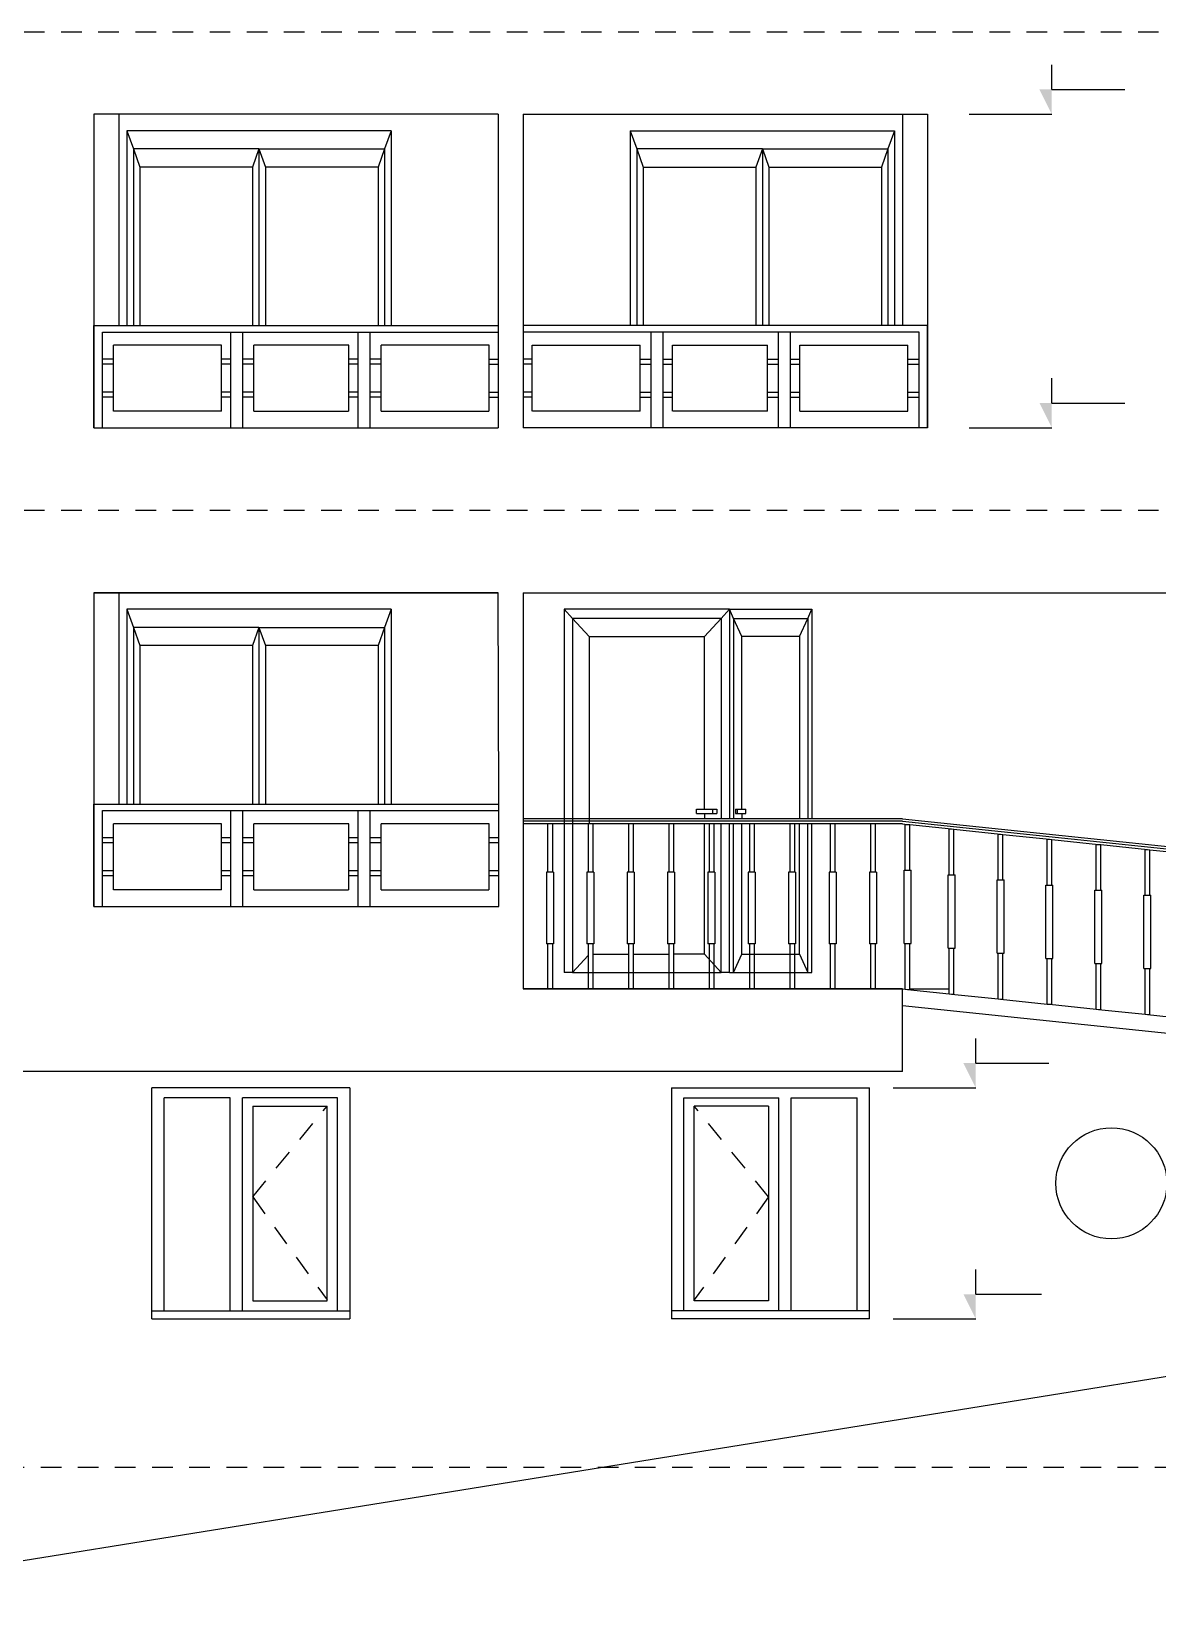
# Model space of a CAD drawing. Header units: metres. Extents: x -220 to 294, y -29 to 18.
# Drawn here: x 143.52 to 150.34, y -5.81 to 3.8 of the extents above; entities that cross this region are included whole.
import ezdxf

# ---------------------------------------------------------------- set-up
doc = ezdxf.new("R2010")
doc.units = ezdxf.units.M
doc.header["$MEASUREMENT"] = 0
doc.linetypes.add('DASHED4', pattern=[0.1875, 0.125, -0.0625])
for name, color, linetype in [('Cember', 7, 'Continuous'), ('Cizgi', 7, 'Continuous'), ('Kesit_Kot', 7, 'Continuous'), ('Standart', 7, 'Continuous')]:
    doc.layers.add(name, color=color, linetype=linetype)

msp = doc.modelspace()

# ---------------------------------------------------------------- hatches: boundary and pattern name
at = {"layer": 'Kesit_Kot', "linetype": 'Continuous', "lineweight": -3}
for points in [[(149.7026, 3.3), (149.6276, 3.45), (149.7026, 3.45)], [(149.7026, 1.4), (149.6276, 1.55), (149.7026, 1.55)], [(149.242, -2.6), (149.167, -2.45), (149.242, -2.45)], [(149.242, -4), (149.167, -3.85), (149.242, -3.85)]]:
    msp.add_hatch(color=216, dxfattribs=at).paths.add_polyline_path(points)

# ---------------------------------------------------------------- linework, layer by layer
at = {"layer": 'Cember', "color": 237, "linetype": 'Continuous', "lineweight": -3}
msp.add_circle((150.0635, -3.178), 0.3365, dxfattribs=at)
at = {"layer": 'Cizgi', "color": 73, "linetype": 'DASHED4', "lineweight": -3}
for points in [[(137.8499, 3.8), (154.9987, 3.8)], [(137.8499, 0.9), (154.9987, 0.9)], [(157.4262, -4.9), (136.0036, -4.9)]]:
    msp.add_lwpolyline(points, dxfattribs=at)
at = {"layer": 'Cizgi', "color": 108, "linetype": 'Continuous', "lineweight": -3}
for points in [[(144.0487, 3.3), (143.8987, 3.3)], [(143.8987, 3.3), (143.8987, 1.4)], [(146.3487, 3.3), (144.0487, 3.3)], [(146.3487, 3.3), (146.3487, 1.4)], [(146.4987, 3.3), (148.7987, 3.3)], [(146.4987, 3.3), (146.4987, 1.4)], [(148.9487, 3.3), (148.9487, 1.4)], [(143.8987, 1.4), (143.8987, 2.02)], [(143.8987, 2.02), (146.3487, 2.02)], [(148.9487, 2.02), (146.4987, 2.02)], [(148.9487, 1.4), (148.9487, 2.02)], [(143.9495, 1.4), (143.9495, 1.98)], [(143.9495, 1.98), (146.3487, 1.98)], [(144.7289, 1.4), (144.7289, 1.98)], [(144.8008, 1.4), (144.8008, 1.98)], [(145.5002, 1.4), (145.5002, 1.98)], [(145.5721, 1.4), (145.5721, 1.98)], [(148.8979, 1.98), (146.4987, 1.98)], [(147.2753, 1.4), (147.2753, 1.98)], [(147.3472, 1.4), (147.3472, 1.98)], [(148.0466, 1.4), (148.0466, 1.98)], [(148.1185, 1.4), (148.1185, 1.98)], [(148.8979, 1.4), (148.8979, 1.98)], [(144.017, 1.5), (144.017, 1.9)], [(148.8304, 1.5), (148.8304, 1.9)], [(144.017, 1.815), (143.9495, 1.815)], [(144.017, 1.785), (143.9495, 1.785)], [(144.7289, 1.815), (144.6717, 1.815)], [(144.7289, 1.785), (144.6717, 1.785)], [(144.8683, 1.815), (144.8008, 1.815)], [(144.8683, 1.785), (144.8008, 1.785)], [(145.5002, 1.815), (145.4429, 1.815)], [(145.5002, 1.785), (145.4429, 1.785)], [(145.6396, 1.815), (145.5721, 1.815)], [(145.6396, 1.785), (145.5721, 1.785)], [(146.2942, 1.815), (146.3487, 1.815)], [(146.2942, 1.785), (146.3487, 1.785)], [(146.5532, 1.815), (146.4987, 1.815)], [(146.5532, 1.785), (146.4987, 1.785)], [(147.2078, 1.815), (147.2753, 1.815)], [(147.2078, 1.785), (147.2753, 1.785)], [(147.3472, 1.815), (147.4045, 1.815)], [(147.3472, 1.785), (147.4045, 1.785)], [(147.9791, 1.815), (148.0466, 1.815)], [(147.9791, 1.785), (148.0466, 1.785)], [(148.1185, 1.815), (148.1758, 1.815)], [(148.1185, 1.785), (148.1758, 1.785)], [(148.8304, 1.815), (148.8979, 1.815)], [(148.8304, 1.785), (148.8979, 1.785)], [(144.017, 1.615), (143.9495, 1.615)], [(144.017, 1.585), (143.9495, 1.585)], [(144.7289, 1.615), (144.6717, 1.615)], [(144.7289, 1.585), (144.6717, 1.585)], [(144.8683, 1.615), (144.8008, 1.615)], [(144.8683, 1.585), (144.8008, 1.585)], [(145.5002, 1.615), (145.4429, 1.615)], [(145.5002, 1.585), (145.4429, 1.585)], [(145.6396, 1.615), (145.5721, 1.615)], [(145.6396, 1.585), (145.5721, 1.585)], [(146.2942, 1.615), (146.3487, 1.615)], [(146.2942, 1.585), (146.3487, 1.585)], [(146.5532, 1.615), (146.4987, 1.615)], [(146.5532, 1.585), (146.4987, 1.585)], [(147.2078, 1.615), (147.2753, 1.615)], [(147.2078, 1.585), (147.2753, 1.585)], [(147.3472, 1.615), (147.4045, 1.615)], [(147.3472, 1.585), (147.4045, 1.585)], [(147.9791, 1.615), (148.0466, 1.615)], [(147.9791, 1.585), (148.0466, 1.585)], [(148.1185, 1.615), (148.1758, 1.615)], [(148.1185, 1.585), (148.1758, 1.585)], [(148.8304, 1.615), (148.8979, 1.615)], [(148.8304, 1.585), (148.8979, 1.585)], [(143.8987, 1.4), (146.3487, 1.4)], [(148.9487, 1.4), (146.4987, 1.4)], [(143.8987, 0.4), (143.8987, -1.5)], [(144.0487, 0.4), (146.3487, 0.4)], [(146.3487, 0.4), (144.0487, 0.4)], [(146.3515, -0.88), (146.3487, 0.4)], [(146.4987, 0.4), (153.4987, 0.4)], [(146.4987, 0.4), (146.4987, -2)], [(143.8987, -1.5), (143.8987, -0.88)], [(143.8987, -0.88), (146.3515, -0.88)], [(143.9495, -1.5), (143.9495, -0.92)], [(143.9495, -0.92), (146.3515, -0.92)], [(144.7289, -1.5), (144.7289, -0.92)], [(144.8008, -1.5), (144.8008, -0.92)], [(145.5002, -1.5), (145.5002, -0.92)], [(145.5721, -1.5), (145.5721, -0.92)], [(146.3515, -1.5), (146.3515, -0.88)], [(144.017, -1.4), (144.017, -1)], [(144.6717, -1), (144.017, -1)], [(148.7987, -0.9687), (146.4987, -0.9687)], [(148.7987, -0.9844), (146.4987, -0.9844)], [(148.7987, -1), (146.4987, -1)], [(146.6478, -1), (146.6478, -1.2922)], [(146.6761, -1), (146.6761, -1.2922)], [(146.8924, -1), (146.8924, -1.2922)], [(146.9206, -1), (146.9206, -1.2922)], [(147.1369, -1), (147.1369, -1.2922)], [(147.1652, -1), (147.1652, -1.2922)], [(147.3814, -1), (147.3814, -1.2922)], [(147.4097, -1), (147.4097, -1.2922)], [(147.626, -1), (147.626, -1.2922)], [(147.6543, -1), (147.6543, -1.2922)], [(147.8705, -1), (147.8705, -1.2922)], [(147.8988, -1), (147.8988, -1.2922)], [(148.1151, -1), (148.1151, -1.2922)], [(148.1434, -1), (148.1434, -1.2922)], [(148.3596, -1), (148.3596, -1.2922)], [(148.3879, -1), (148.3879, -1.2922)], [(148.6042, -1), (148.6042, -1.2922)], [(148.6325, -1), (148.6325, -1.2922)], [(148.7987, -0.9687), (153.4987, -1.4606)], [(148.7987, -0.9844), (157.3987, -1.8844)], [(148.7987, -1), (148.8285, -1.0031)], [(148.8144, -1.2809), (148.8144, -1.0031)], [(148.8144, -1.0031), (148.8285, -1.0031)], [(148.8285, -1.0031), (148.8427, -1.0046)], [(148.8427, -1.2809), (148.8427, -1.0046)], [(148.8427, -1.0046), (149.0953, -1.031)], [(149.0811, -1.3088), (149.0811, -1.031)], [(149.0811, -1.031), (149.0953, -1.031)], [(149.0953, -1.031), (149.1094, -1.0325)], [(149.1094, -1.3088), (149.1094, -1.0325)], [(149.1094, -1.0325), (149.3918, -1.0621)], [(144.017, -1.085), (143.9495, -1.085)], [(144.017, -1.115), (143.9495, -1.115)], [(144.7289, -1.085), (144.6717, -1.085)], [(144.7289, -1.115), (144.6717, -1.115)], [(144.8683, -1.085), (144.8008, -1.085)], [(144.8683, -1.115), (144.8008, -1.115)], [(145.5002, -1.085), (145.4429, -1.085)], [(145.5002, -1.115), (145.4429, -1.115)], [(145.6396, -1.085), (145.5721, -1.085)], [(145.6396, -1.115), (145.5721, -1.115)], [(146.3515, -1.085), (146.2942, -1.085)], [(146.3515, -1.115), (146.2942, -1.115)], [(149.3777, -1.3398), (149.3777, -1.0621)], [(149.3777, -1.0621), (149.3918, -1.0621)], [(149.3918, -1.0621), (149.406, -1.0635)], [(149.406, -1.3398), (149.406, -1.0635)], [(149.406, -1.0635), (149.6884, -1.0931)], [(149.6742, -1.3709), (149.6742, -1.0931)], [(149.6742, -1.0931), (149.6884, -1.0931)], [(149.6884, -1.0931), (149.7025, -1.0946)], [(149.7025, -1.3709), (149.7025, -1.0946)], [(149.7025, -1.0946), (149.9849, -1.1241)], [(149.9708, -1.4019), (149.9708, -1.1241)], [(149.9708, -1.1241), (149.9849, -1.1241)], [(149.9849, -1.1241), (149.9991, -1.1256)], [(149.9991, -1.4019), (149.9991, -1.1256)], [(149.9991, -1.1256), (150.2815, -1.1552)], [(150.2673, -1.433), (150.2673, -1.1552)], [(150.2673, -1.1552), (150.2815, -1.1552)], [(150.2815, -1.1552), (150.2956, -1.1567)], [(150.2956, -1.433), (150.2956, -1.1567)], [(150.2956, -1.1567), (150.578, -1.1862)], [(144.017, -1.285), (143.9495, -1.285)], [(144.017, -1.315), (143.9495, -1.315)], [(144.7289, -1.285), (144.6717, -1.285)], [(144.7289, -1.315), (144.6717, -1.315)], [(144.8683, -1.285), (144.8008, -1.285)], [(144.8683, -1.315), (144.8008, -1.315)], [(145.5002, -1.285), (145.4429, -1.285)], [(145.5002, -1.315), (145.4429, -1.315)], [(145.6396, -1.285), (145.5721, -1.285)], [(145.6396, -1.315), (145.5721, -1.315)], [(146.3515, -1.285), (146.2942, -1.285)], [(146.3515, -1.315), (146.2942, -1.315)], [(146.6832, -1.2922), (146.6407, -1.2922)], [(146.6407, -1.2922), (146.6407, -1.7278)], [(146.6832, -1.2922), (146.6832, -1.7278)], [(146.9277, -1.2922), (146.8853, -1.2922)], [(146.8853, -1.2922), (146.8853, -1.7278)], [(146.9277, -1.2922), (146.9277, -1.7278)], [(147.1723, -1.2922), (147.1298, -1.2922)], [(147.1298, -1.2922), (147.1298, -1.7278)], [(147.1723, -1.2922), (147.1723, -1.7278)], [(147.4168, -1.2922), (147.3744, -1.2922)], [(147.3744, -1.2922), (147.3744, -1.7278)], [(147.4168, -1.2922), (147.4168, -1.7278)], [(147.6613, -1.2922), (147.6189, -1.2922)], [(147.6189, -1.2922), (147.6189, -1.7278)], [(147.6613, -1.2922), (147.6613, -1.7278)], [(147.9059, -1.2922), (147.8635, -1.2922)], [(147.8635, -1.2922), (147.8635, -1.7278)], [(147.9059, -1.2922), (147.9059, -1.7278)], [(148.1504, -1.2922), (148.108, -1.2922)], [(148.108, -1.2922), (148.108, -1.7278)], [(148.1504, -1.2922), (148.1504, -1.7278)], [(148.395, -1.2922), (148.3526, -1.2922)], [(148.3526, -1.2922), (148.3526, -1.7278)], [(148.395, -1.2922), (148.395, -1.7278)], [(148.6395, -1.2922), (148.5971, -1.2922)], [(148.5971, -1.2922), (148.5971, -1.7278)], [(148.6395, -1.2922), (148.6395, -1.7278)], [(148.8073, -1.7253), (148.8073, -1.2809)], [(148.8073, -1.2809), (148.8144, -1.2809)], [(148.8144, -1.2809), (148.8427, -1.2809)], [(148.8427, -1.2809), (148.8498, -1.2809)], [(148.8498, -1.7253), (148.8498, -1.2809)], [(149.074, -1.7533), (149.074, -1.3088)], [(149.074, -1.3088), (149.0811, -1.3088)], [(149.0811, -1.3088), (149.1094, -1.3088)], [(149.1094, -1.3088), (149.1165, -1.3088)], [(149.1165, -1.7533), (149.1165, -1.3088)], [(149.3706, -1.7843), (149.3706, -1.3398)], [(149.3706, -1.3398), (149.3777, -1.3398)], [(149.3777, -1.3398), (149.406, -1.3398)], [(149.406, -1.3398), (149.413, -1.3398)], [(149.413, -1.7843), (149.413, -1.3398)], [(149.6671, -1.8153), (149.6671, -1.3709)], [(149.6671, -1.3709), (149.6742, -1.3709)], [(149.6742, -1.3709), (149.7025, -1.3709)], [(149.7025, -1.3709), (149.7096, -1.3709)], [(149.7096, -1.8153), (149.7096, -1.3709)], [(149.9637, -1.8464), (149.9637, -1.4019)], [(149.9637, -1.4019), (149.9708, -1.4019)], [(149.9708, -1.4019), (149.9991, -1.4019)], [(149.9991, -1.4019), (150.0061, -1.4019)], [(150.0061, -1.8464), (150.0061, -1.4019)], [(150.2603, -1.8774), (150.2603, -1.433)], [(150.2603, -1.433), (150.2673, -1.433)], [(150.2673, -1.433), (150.2956, -1.433)], [(150.3027, -1.8774), (150.3027, -1.433)], [(143.8987, -1.5), (146.3515, -1.5)], [(146.6832, -1.7278), (146.6407, -1.7278)], [(146.6478, -1.7278), (146.6478, -2)], [(146.6761, -1.7278), (146.6761, -2)], [(146.9277, -1.7278), (146.8853, -1.7278)], [(146.8924, -1.7278), (146.8924, -2)], [(146.9206, -1.7278), (146.9206, -2)], [(147.1723, -1.7278), (147.1298, -1.7278)], [(147.1369, -1.7278), (147.1369, -2)], [(147.1652, -1.7278), (147.1652, -2)], [(147.4168, -1.7278), (147.3744, -1.7278)], [(147.3814, -1.7278), (147.3814, -2)], [(147.4097, -1.7278), (147.4097, -2)], [(147.6613, -1.7278), (147.6189, -1.7278)], [(147.626, -1.7278), (147.626, -2)], [(147.6543, -1.7278), (147.6543, -2)], [(147.9059, -1.7278), (147.8635, -1.7278)], [(147.8705, -1.7278), (147.8705, -2)], [(147.8988, -1.7278), (147.8988, -2)], [(148.1504, -1.7278), (148.108, -1.7278)], [(148.1151, -1.7278), (148.1151, -2)], [(148.1434, -1.7278), (148.1434, -2)], [(148.395, -1.7278), (148.3526, -1.7278)], [(148.3596, -1.7278), (148.3596, -2)], [(148.3879, -1.7278), (148.3879, -2)], [(148.6395, -1.7278), (148.5971, -1.7278)], [(148.6042, -1.7278), (148.6042, -2)], [(148.6325, -1.7278), (148.6325, -2)], [(148.8073, -1.7253), (148.8144, -1.7253)], [(148.8144, -2.0016), (148.8144, -1.7253)], [(148.8144, -1.7253), (148.8427, -1.7253)], [(148.8427, -2), (148.8427, -1.7253)], [(148.8427, -1.7253), (148.8498, -1.7253)], [(149.074, -1.7533), (149.0811, -1.7533)], [(149.0811, -2), (149.0811, -1.7533)], [(149.0811, -1.7533), (149.1094, -1.7533)], [(149.1094, -2.031), (149.1094, -1.7533)], [(149.1094, -1.7533), (149.1165, -1.7533)], [(149.3706, -1.7843), (149.3777, -1.7843)], [(149.3777, -2.0606), (149.3777, -1.7843)], [(149.3777, -1.7843), (149.406, -1.7843)], [(149.406, -2.0621), (149.406, -1.7843)], [(149.406, -1.7843), (149.413, -1.7843)], [(149.6671, -1.8153), (149.6742, -1.8153)], [(149.6742, -2.0916), (149.6742, -1.8153)], [(149.6742, -1.8153), (149.7025, -1.8153)], [(149.7025, -2.0931), (149.7025, -1.8153)], [(149.7025, -1.8153), (149.7096, -1.8153)], [(149.9637, -1.8464), (149.9708, -1.8464)], [(149.9708, -2.1227), (149.9708, -1.8464)], [(149.9708, -1.8464), (149.9991, -1.8464)], [(149.9991, -2.1241), (149.9991, -1.8464)], [(149.9991, -1.8464), (150.0061, -1.8464)], [(150.2603, -1.8774), (150.2673, -1.8774)], [(150.2673, -2.1537), (150.2673, -1.8774)], [(150.2673, -1.8774), (150.2956, -1.8774)], [(150.2956, -2.1552), (150.2956, -1.8774)], [(150.2956, -1.8774), (150.3027, -1.8774)], [(148.7987, -2), (148.8144, -2.0016)], [(148.8144, -2.0016), (148.8285, -2.0031)], [(148.8285, -2.0031), (148.8427, -2.0031)], [(148.8285, -2.0031), (149.0811, -2.0296)], [(148.8427, -2.0031), (148.8427, -2)], [(148.8427, -2), (149.0811, -2)], [(149.0811, -2.0296), (149.0811, -2)], [(148.7987, -2.1), (153.4987, -2.5919)], [(149.0811, -2.0296), (149.0953, -2.031)], [(149.0953, -2.031), (149.3777, -2.0606)], [(149.0953, -2.031), (149.1094, -2.031)], [(149.3777, -2.0606), (149.3918, -2.0621)], [(149.3918, -2.0621), (149.406, -2.0621)], [(149.3918, -2.0621), (149.6742, -2.0916)], [(149.6742, -2.0916), (149.6884, -2.0931)], [(149.6884, -2.0931), (149.9708, -2.1227)], [(149.6884, -2.0931), (149.7025, -2.0931)], [(149.9708, -2.1227), (149.9849, -2.1241)], [(149.9849, -2.1241), (149.9991, -2.1241)], [(149.9849, -2.1241), (150.2673, -2.1537)], [(150.2673, -2.1537), (150.2815, -2.1552)], [(150.2815, -2.1552), (150.5639, -2.1847)], [(150.2815, -2.1552), (150.2956, -2.1552)], [(148.7987, -2.5), (137.8499, -2.5)]]:
    msp.add_lwpolyline(points, dxfattribs=at)
at = {"layer": 'Cizgi', "color": 118, "linetype": 'Continuous', "lineweight": -3}
for points in [[(144.0487, 3.3), (144.0487, 2.02)], [(148.7987, 3.3), (148.7987, 2.02)], [(143.8987, 0.4), (144.0487, 0.4)], [(144.0487, 0.4), (144.0487, -0.88)], [(144.0487, 0.4), (144.0487, -0.88)], [(148.7298, -2), (146.4987, -2)], [(148.7298, -2), (148.7987, -2)]]:
    msp.add_lwpolyline(points, dxfattribs=at)
at = {"layer": 'Cizgi', "color": 7, "linetype": 'Continuous', "lineweight": -3}
for points in [[(148.7987, 3.3), (148.9487, 3.3)], [(144.0487, 0.4), (143.8987, 0.4)], [(148.7987, -2), (146.4987, -2)]]:
    msp.add_lwpolyline(points, dxfattribs=at)
at = {"layer": 'Cizgi', "color": 98, "linetype": 'Continuous', "lineweight": -3}
for points in [[(144.0987, 3.2), (144.1377, 3.09)], [(145.6987, 3.2), (144.0987, 3.2)], [(144.0987, 3.2), (144.0987, 2.02)], [(145.6987, 3.2), (145.6597, 3.09)], [(145.6987, 3.2), (145.6987, 2.02)], [(147.1487, 3.2), (147.1877, 3.09)], [(147.1487, 3.2), (148.7487, 3.2)], [(147.1487, 3.2), (147.1487, 2.02)], [(148.7487, 3.2), (148.7097, 3.09)], [(148.7487, 3.2), (148.7487, 2.02)], [(144.8987, 3.09), (144.1377, 3.09)], [(144.1377, 3.09), (144.1768, 2.98)], [(144.1377, 3.09), (144.1377, 2.02)], [(144.8987, 3.09), (144.8597, 2.98)], [(144.8987, 3.09), (145.6597, 3.09)], [(144.8987, 3.09), (144.9377, 2.98)], [(144.8987, 3.09), (144.8987, 2.02)], [(145.6597, 3.09), (145.6207, 2.98)], [(145.6597, 3.09), (145.6597, 2.02)], [(147.1877, 3.09), (147.2268, 2.98)], [(147.9487, 3.09), (147.1877, 3.09)], [(147.1877, 3.09), (147.1877, 2.02)], [(147.9487, 3.09), (147.9097, 2.98)], [(147.9487, 3.09), (148.7097, 3.09)], [(147.9487, 3.09), (147.9877, 2.98)], [(147.9487, 3.09), (147.9487, 2.02)], [(148.7097, 3.09), (148.6707, 2.98)], [(148.7097, 3.09), (148.7097, 2.02)], [(144.8597, 2.98), (144.1768, 2.98)], [(144.1768, 2.98), (144.1768, 2.02)], [(144.8597, 2.98), (144.8597, 2.02)], [(145.6207, 2.98), (144.9377, 2.98)], [(144.9377, 2.98), (144.9377, 2.02)], [(145.6207, 2.98), (145.6207, 2.02)], [(147.2268, 2.98), (147.9097, 2.98)], [(147.2268, 2.98), (147.2268, 2.02)], [(147.9097, 2.98), (147.9097, 2.02)], [(147.9877, 2.98), (148.6707, 2.98)], [(147.9877, 2.98), (147.9877, 2.02)], [(148.6707, 2.98), (148.6707, 2.02)], [(144.6717, 1.9), (144.017, 1.9)], [(144.6717, 1.5), (144.6717, 1.9)], [(144.8683, 1.5), (144.8683, 1.9)], [(145.4429, 1.9), (144.8683, 1.9)], [(145.4429, 1.5), (145.4429, 1.9)], [(145.6396, 1.5), (145.6396, 1.9)], [(146.2942, 1.9), (145.6396, 1.9)], [(146.2942, 1.5), (146.2942, 1.9)], [(146.5532, 1.9), (147.2078, 1.9)], [(146.5532, 1.5), (146.5532, 1.9)], [(147.2078, 1.5), (147.2078, 1.9)], [(147.4045, 1.9), (147.9791, 1.9)], [(147.4045, 1.5), (147.4045, 1.9)], [(147.9791, 1.5), (147.9791, 1.9)], [(148.1758, 1.9), (148.8304, 1.9)], [(148.1758, 1.5), (148.1758, 1.9)], [(144.6717, 1.5), (144.017, 1.5)], [(144.8683, 1.5), (145.4404, 1.5)], [(145.6396, 1.5), (146.2917, 1.5)], [(147.2078, 1.5), (146.5558, 1.5)], [(147.9791, 1.5), (147.407, 1.5)], [(148.1758, 1.5), (148.8304, 1.5)], [(144.0987, 0.3), (144.1377, 0.19)], [(145.6987, 0.3), (144.0987, 0.3)], [(144.0987, 0.3), (144.0987, -0.88)], [(145.6987, 0.3), (145.6597, 0.19)], [(145.6987, 0.3), (145.6987, -0.88)], [(146.7487, 0.3), (146.7487, -1.9)], [(146.7987, 0.245), (146.7487, 0.3)], [(147.7487, 0.3), (146.7487, 0.3)], [(147.6987, 0.245), (147.7487, 0.3)], [(147.7487, 0.3), (148.2487, 0.3)], [(147.7737, 0.245), (147.7487, 0.3)], [(147.7487, 0.3), (147.7487, -0.9687)], [(148.2237, 0.245), (148.2487, 0.3)], [(148.2487, 0.3), (148.2487, -0.9687)], [(146.7987, 0.245), (146.7987, -1.9)], [(147.6987, 0.245), (146.7987, 0.245)], [(146.8987, 0.135), (146.7987, 0.245)], [(147.5987, 0.135), (147.6987, 0.245)], [(147.6987, 0.245), (147.6987, -0.9687)], [(147.7737, 0.245), (148.2237, 0.245)], [(147.8237, 0.135), (147.7737, 0.245)], [(147.7737, 0.245), (147.7737, -0.9687)], [(148.1737, 0.135), (148.2237, 0.245)], [(148.2237, 0.245), (148.2237, -0.9687)], [(144.8987, 0.19), (144.1377, 0.19)], [(144.1377, 0.19), (144.1768, 0.08)], [(144.1377, 0.19), (144.1377, -0.88)], [(144.8987, 0.19), (144.8597, 0.08)], [(144.8987, 0.19), (145.6597, 0.19)], [(144.8987, 0.19), (144.9377, 0.08)], [(144.8987, 0.19), (144.8987, -0.88)], [(145.6597, 0.19), (145.6207, 0.08)], [(145.6597, 0.19), (145.6597, -0.88)], [(146.8987, 0.135), (147.5987, 0.135)], [(146.8987, 0.135), (146.8987, -1)], [(147.5987, -0.91), (147.5987, 0.135)], [(147.8237, -0.91), (147.8237, 0.135)], [(148.1737, 0.135), (147.8237, 0.135)], [(148.1737, 0.135), (148.1737, -0.9687)], [(144.8597, 0.08), (144.1768, 0.08)], [(144.1768, 0.08), (144.1768, -0.88)], [(144.8597, 0.08), (144.8597, -0.88)], [(145.6207, 0.08), (144.9377, 0.08)], [(144.9377, 0.08), (144.9377, -0.88)], [(145.6207, 0.08), (145.6207, -0.88)], [(147.5487, -0.9375), (147.5487, -0.91)], [(147.5487, -0.91), (147.5987, -0.91)], [(147.5487, -0.9375), (147.5987, -0.9375)], [(147.5987, -0.91), (147.6487, -0.91)], [(147.5987, -0.9375), (147.6487, -0.9375)], [(147.5987, -0.9375), (147.5987, -0.9687)], [(147.6487, -0.9375), (147.6487, -0.91)], [(147.6487, -0.91), (147.6737, -0.91)], [(147.6487, -0.9375), (147.6737, -0.9375)], [(147.6737, -0.91), (147.6737, -0.9375)], [(147.7862, -0.91), (147.7862, -0.9375)], [(147.7862, -0.91), (147.7987, -0.91)], [(147.7862, -0.9375), (147.7987, -0.9375)], [(147.7987, -0.9375), (147.7987, -0.91)], [(147.7987, -0.91), (147.8237, -0.91)], [(147.7987, -0.9375), (147.8237, -0.9375)], [(147.8237, -0.91), (147.8487, -0.91)], [(147.8237, -0.9375), (147.8487, -0.9375)], [(147.8237, -0.9375), (147.8237, -0.9687)], [(147.8487, -0.9375), (147.8487, -0.91)], [(144.6717, -1.4), (144.6717, -1)], [(144.8683, -1.4), (144.8683, -1)], [(145.4429, -1), (144.8683, -1)], [(145.4429, -1.4), (145.4429, -1)], [(145.6396, -1.4), (145.6396, -1)], [(146.2942, -1), (145.6396, -1)], [(146.2942, -1.4), (146.2942, -1)], [(147.5987, -1.79), (147.5987, -1)], [(147.6987, -1.9), (147.6987, -1)], [(147.7487, -1.9), (147.7487, -1)], [(147.7737, -1.9), (147.7737, -1)], [(147.8237, -1.79), (147.8237, -1)], [(148.1737, -1.79), (148.1737, -1)], [(148.2237, -1.9), (148.2237, -1)], [(148.2487, -1.9), (148.2487, -1)], [(144.6717, -1.4), (144.017, -1.4)], [(144.8683, -1.4), (145.4404, -1.4)], [(145.6396, -1.4), (146.2917, -1.4)], [(150.2956, -1.433), (150.3027, -1.433)], [(146.7987, -1.9), (146.8924, -1.797)], [(146.9206, -1.79), (147.1369, -1.79)], [(147.1652, -1.79), (147.3814, -1.79)], [(147.5987, -1.79), (147.4097, -1.79)], [(147.6987, -1.9), (147.5987, -1.79)], [(147.7737, -1.9), (147.8237, -1.79)], [(147.8237, -1.79), (148.1737, -1.79)], [(148.1737, -1.79), (148.2237, -1.9)], [(146.7987, -1.9), (146.7487, -1.9)], [(146.7987, -1.9), (147.6987, -1.9)], [(147.7487, -1.9), (147.6987, -1.9)], [(147.7487, -1.9), (147.7737, -1.9)], [(147.7737, -1.9), (148.2237, -1.9)], [(148.2237, -1.9), (148.2487, -1.9)], [(146.4987, -2), (148.7987, -2)]]:
    msp.add_lwpolyline(points, dxfattribs=at)
at = {"layer": 'Cizgi', "color": 216, "linetype": 'Continuous', "lineweight": -3}
msp.add_lwpolyline([(148.7987, -2.5), (148.7987, -2)], dxfattribs=at)
at = {"layer": 'Cizgi', "color": 18, "linetype": 'Continuous', "lineweight": -3}
msp.add_lwpolyline([(150.6037, -4.3165), (141.3499, -5.8077)], dxfattribs=at)
at = {"layer": 'Kesit_Kot', "color": 216, "linetype": 'Continuous', "lineweight": -3}
for points in [[(149.7026, 3.45), (149.7026, 3.6)], [(149.7026, 3.45), (150.1445, 3.45)], [(149.2026, 3.3), (149.7026, 3.3)], [(149.7026, 1.55), (149.7026, 1.7)], [(149.7026, 1.55), (150.1445, 1.55)], [(149.2026, 1.4), (149.7026, 1.4)], [(149.242, -2.45), (149.242, -2.3)], [(149.242, -2.45), (149.6839, -2.45)], [(148.742, -2.6), (149.242, -2.6)], [(149.242, -3.85), (149.242, -3.7)], [(149.242, -3.85), (149.64, -3.85)], [(148.742, -4), (149.242, -4)]]:
    msp.add_lwpolyline(points, dxfattribs=at)
at = {"layer": 'Standart', "color": 118, "linetype": 'Continuous', "lineweight": -3}
for points in [[(144.2487, -4), (144.2487, -2.6)], [(145.4487, -2.6), (144.2487, -2.6)], [(144.7237, -2.66), (144.3237, -2.66)], [(144.3237, -3.95), (144.3237, -2.66)], [(144.7237, -3.95), (144.7237, -2.66)], [(145.3737, -2.66), (144.7987, -2.66)], [(144.7987, -3.95), (144.7987, -2.66)], [(145.3737, -3.95), (145.3737, -2.66)], [(145.4487, -2.6), (145.4487, -4)], [(147.3987, -2.6), (148.5987, -2.6)], [(147.3987, -2.6), (147.3987, -4)], [(147.4737, -2.66), (148.0487, -2.66)], [(147.4737, -3.95), (147.4737, -2.66)], [(148.0487, -3.95), (148.0487, -2.66)], [(148.1237, -2.66), (148.5237, -2.66)], [(148.1237, -3.95), (148.1237, -2.66)], [(148.5237, -3.95), (148.5237, -2.66)], [(148.5987, -4), (148.5987, -2.6)], [(144.8612, -2.71), (144.8612, -3.89)], [(144.8612, -2.71), (145.3112, -2.71)], [(145.3112, -3.89), (145.3112, -2.71)], [(147.5362, -3.89), (147.5362, -2.71)], [(147.9862, -2.71), (147.5362, -2.71)], [(147.9862, -2.71), (147.9862, -3.89)], [(144.8612, -3.89), (145.3112, -3.89)], [(147.9862, -3.89), (147.5362, -3.89)], [(144.2487, -3.95), (145.4487, -3.95)], [(144.2487, -4), (145.4487, -4)], [(148.5987, -3.95), (147.3987, -3.95)], [(148.5987, -4), (147.3987, -4)]]:
    msp.add_lwpolyline(points, dxfattribs=at)
at = {"layer": 'Standart', "color": 28, "linetype": 'DASHED4', "lineweight": -3}
for points in [[(144.8612, -3.2606), (145.3112, -2.71)], [(147.9862, -3.2606), (147.5362, -2.71)], [(144.8612, -3.2606), (145.3112, -3.885)], [(147.9862, -3.2606), (147.5362, -3.885)]]:
    msp.add_lwpolyline(points, dxfattribs=at)

doc.saveas('drawing.dxf')
